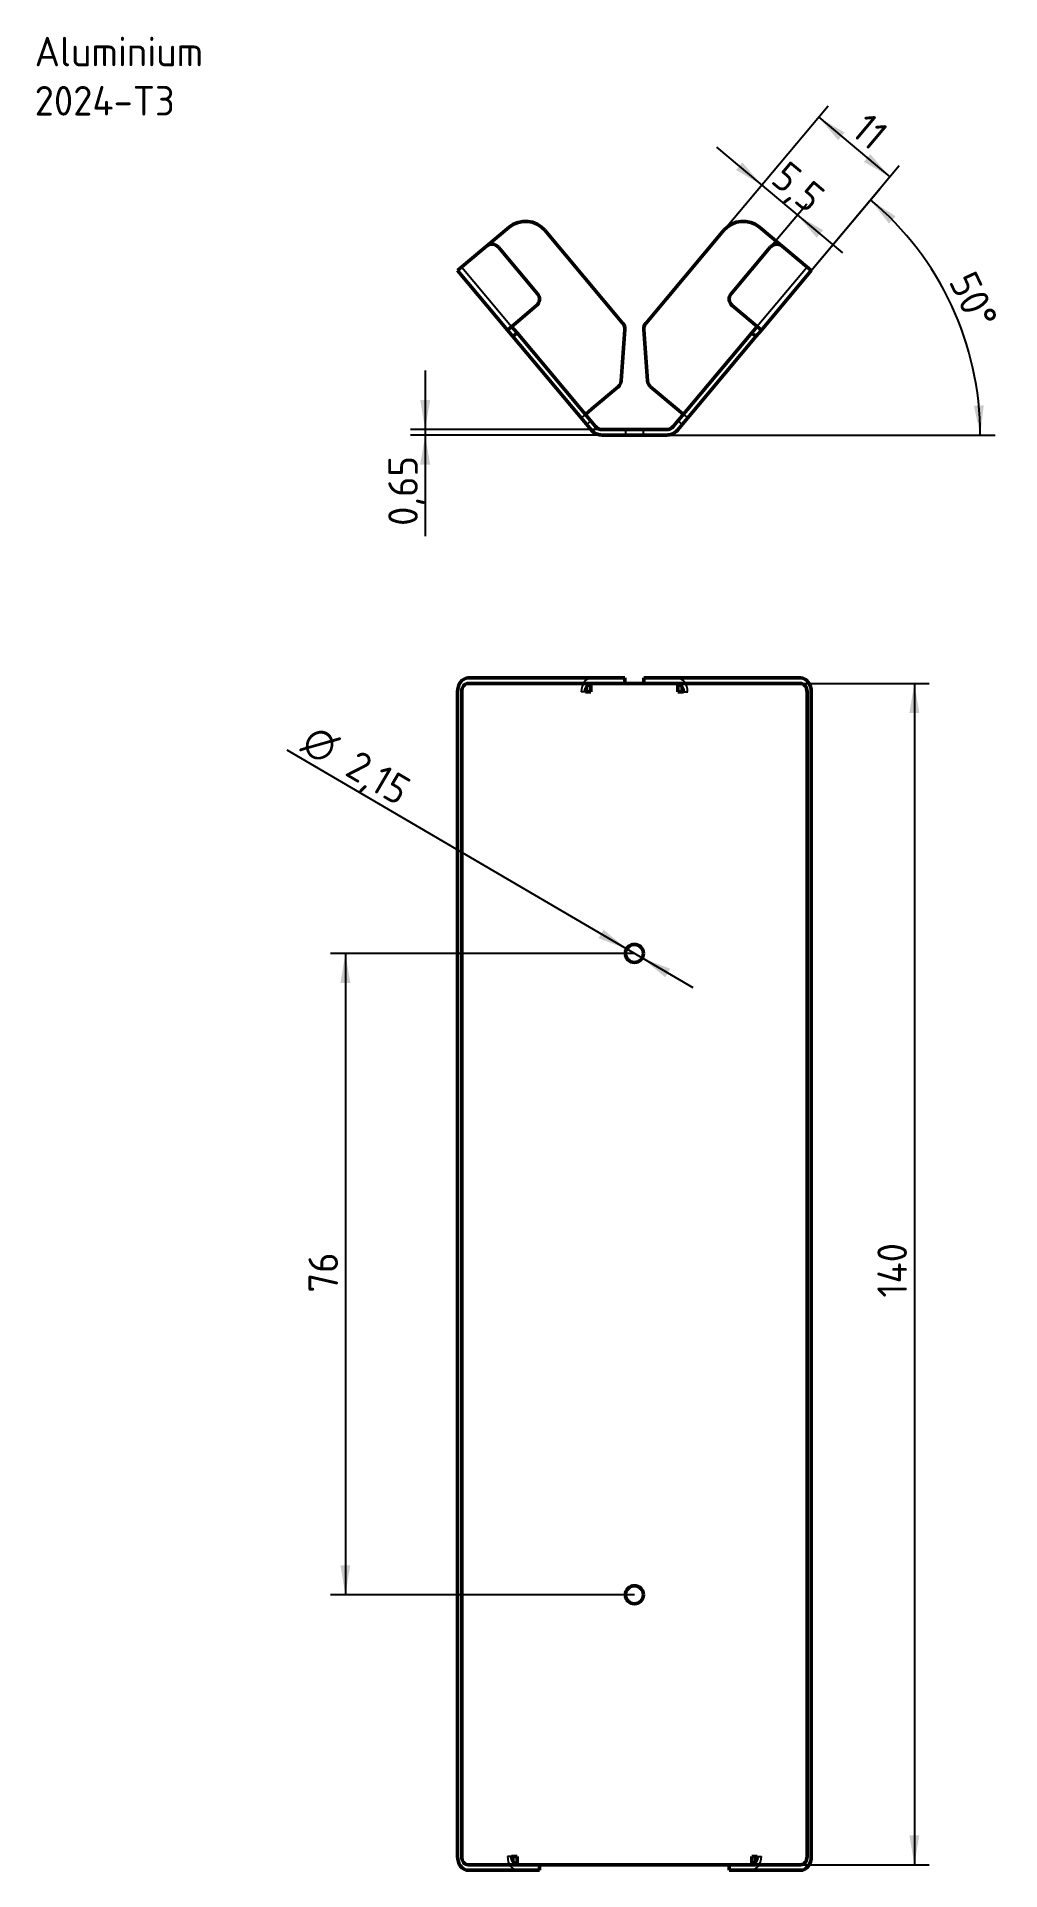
# Model space of a CAD drawing. Header units: millimetres. Extents: x 34 to 148, y 50 to 267.
import ezdxf
from ezdxf.enums import TextEntityAlignment as Align
from ezdxf.lldxf.tags import DXFTag

# ---------------------------------------------------------------- set-up
doc = ezdxf.new("R2010")
doc.units = ezdxf.units.MM
doc.layers.add('RESTRAINERRAIL', color=7, linetype='Continuous')
doc.layers.add('Standard', color=7, linetype='Continuous')
doc.styles.add('SEACAD_Solid_Edge_ISO', font='seiso.ttf')
doc.styles.add('SEACAD_Solid_Edge_ISO1_Symbols', font='semeci1.ttf')
tags = doc.linetypes.add('HIDDEN2', pattern=[4.7625, 3.175, -1.5875]).pattern_tags.tags
tags[6:7] = [DXFTag(74, 4), DXFTag(75, 0), DXFTag(340, '0'), DXFTag(46, 0.0), DXFTag(50, 0.0), DXFTag(44, 0.0), DXFTag(45, 0.0)]
tags[4:5] = [DXFTag(74, 4), DXFTag(75, 0), DXFTag(340, '0'), DXFTag(46, 0.0), DXFTag(50, 0.0), DXFTag(44, 0.0), DXFTag(45, 0.0)]
doc.dimstyles.new('ISO_(mm)', dxfattribs={"dimtxt": 3.5, "dimasz": 3.5, "dimexe": 1.75, "dimexo": 0, "dimgap": 0.875, "dimtad": 1, "dimtxsty": 'SEACAD_Solid_Edge_ISO', "dimblk1": '_SE_FILLED', "dimblk2": '_SE_FILLED', "dimsah": 1, "dimcen": 1.75, "dimadec": 0, "dimazin": 0, "dimtfac": 0.5, "dimtmove": 0, "dimatfit": 3, "dimfxl": 1, "dimtolj": 1, "dimarcsym": 0})

# ---------------------------------------------------------------- blocks, each defined once
blk = doc.blocks.new('SE')
at = {"layer": 'RESTRAINERRAIL', "color": 7, "linetype": 'Continuous', "lineweight": 50}
for p, q in [((87.18, 242.26), (89.86, 244.51)), ((94.09, 244.14), (103.34, 233.11)), ((115.31, 244.14), (106.05, 233.11)), ((122.21, 242.26), (119.53, 244.51)), ((84.99, 240.43), (87.18, 242.26)), ((88.59, 242.13), (93.22, 236.62)), ((120.8, 242.13), (116.18, 236.62)), ((124.4, 240.43), (122.21, 242.26)), ((84.99, 240.43), (83.73, 239.37)), ((83.73, 239.37), (89.64, 232.32)), ((125.66, 239.37), (119.75, 232.32)), ((125.66, 239.37), (124.4, 240.43)), ((93.09, 235.21), (90.91, 233.38)), ((116.3, 235.21), (118.48, 233.38)), ((90.91, 233.38), (89.64, 232.32)), ((90.14, 232.74), (90.79, 231.97)), ((118.48, 233.38), (119.75, 232.32)), ((119.25, 232.74), (118.61, 231.97)), ((89.64, 232.32), (90.29, 231.55)), ((90.79, 231.97), (90.29, 231.55)), ((99.6, 220.46), (90.29, 231.55)), ((100.1, 220.87), (90.79, 231.97)), ((103.57, 232.4), (103.13, 226.28)), ((105.82, 232.4), (106.26, 226.28)), ((118.61, 231.97), (109.3, 220.87)), ((119.1, 231.55), (109.79, 220.46)), ((118.61, 231.97), (119.1, 231.55)), ((119.75, 232.32), (119.1, 231.55)), ((102.77, 225.58), (99.65, 222.96)), ((106.62, 225.58), (109.74, 222.96)), ((99.65, 222.96), (98.88, 222.32)), ((109.74, 222.96), (110.51, 222.32)), ((100.86, 220.52), (108.53, 220.52)), ((100.86, 219.87), (108.53, 219.87))]:
    blk.add_line(p, q, dxfattribs=at)
at = {"layer": 'RESTRAINERRAIL', "color": 7, "linetype": 'HIDDEN2', "lineweight": 25}
for p, q in [((84.23, 239.78), (90.14, 232.74)), ((125.16, 239.78), (119.25, 232.74)), ((98.88, 222.32), (98.39, 221.9)), ((110.51, 222.32), (111.01, 221.9)), ((99.53, 221.55), (99.03, 221.13)), ((103.62, 220.52), (103.62, 219.87)), ((105.77, 219.87), (105.77, 220.52)), ((109.86, 221.55), (110.36, 221.13))]:
    blk.add_line(p, q, dxfattribs=at)
at = {"layer": 'RESTRAINERRAIL', "color": 7, "linetype": 'Continuous', "lineweight": 50}
for centre, radius, start, end in [((91.79, 242.21), 3, 40, 130), ((117.6, 242.21), 3, 50, 140), ((87.82, 241.49), 1, 40, 130), ((121.57, 241.49), 1, 50, 140), ((92.45, 235.98), 1, 310, 40), ((116.94, 235.98), 1, 140, 230), ((102.57, 232.47), 1, 355.8725, 40), ((106.82, 232.47), 1, 140, 184.1275), ((102.13, 226.35), 1, 310, 355.8725), ((107.26, 226.35), 1, 184.1275, 230), ((100.86, 221.52), 1.65, 220, 270), ((100.86, 221.52), 1, 220, 270), ((108.53, 221.52), 1, 270, 320), ((108.53, 221.52), 1.65, 270, 320)]:
    blk.add_arc(centre, radius, start, end, dxfattribs=at)
blk = doc.blocks.new('SE1')
at = {"layer": 'RESTRAINERRAIL', "color": 7, "linetype": 'Continuous', "lineweight": 50}
for p, q in [((83.73, 51.44), (83.73, 189.44)), ((84.23, 51.44), (84.23, 189.44)), ((84.99, 191.09), (89.86, 191.09)), ((84.99, 190.44), (89.86, 190.44)), ((89.86, 191.09), (94.09, 191.09)), ((89.86, 190.44), (94.09, 190.44)), ((94.09, 191.09), (103.34, 191.09)), ((94.09, 190.44), (103.34, 190.44)), ((98.88, 189.44), (99.53, 189.44)), ((99.03, 189.44), (99.03, 190.02)), ((99.53, 189.44), (99.53, 190.43)), ((103.34, 191.09), (103.57, 191.09)), ((103.34, 190.44), (103.57, 190.44)), ((103.57, 190.44), (103.57, 191.09)), ((105.82, 190.44), (103.57, 190.44)), ((106.05, 191.09), (105.82, 191.09)), ((105.82, 191.09), (105.82, 190.44)), ((106.05, 190.44), (105.82, 190.44)), ((115.31, 191.09), (106.05, 191.09)), ((115.31, 190.44), (106.05, 190.44)), ((109.86, 189.44), (109.86, 190.43)), ((110.51, 189.44), (109.86, 189.44)), ((110.36, 189.44), (110.36, 190.02)), ((119.53, 191.09), (115.31, 191.09)), ((119.53, 190.44), (115.31, 190.44)), ((124.4, 191.09), (119.53, 191.09)), ((124.4, 190.44), (119.53, 190.44)), ((125.16, 189.44), (125.16, 51.44)), ((125.66, 189.44), (125.66, 51.44)), ((84.99, 50.44), (87.18, 50.44)), ((87.18, 50.44), (88.59, 50.44)), ((88.59, 50.44), (93.22, 50.44)), ((90.14, 51.44), (90.79, 51.44)), ((90.29, 51.44), (90.29, 50.85)), ((90.79, 51.44), (90.79, 50.45)), ((93.45, 50.44), (93.22, 50.44)), ((100.1, 50.44), (93.45, 50.44)), ((93.45, 49.79), (93.45, 50.44)), ((100.1, 50.44), (100.86, 50.44)), ((100.86, 50.44), (108.53, 50.44)), ((108.53, 50.44), (109.3, 50.44)), ((115.94, 50.44), (109.3, 50.44)), ((115.94, 50.44), (116.18, 50.44)), ((115.94, 50.44), (115.94, 49.79)), ((120.8, 50.44), (116.18, 50.44)), ((118.61, 51.44), (118.61, 50.45)), ((119.25, 51.44), (118.61, 51.44)), ((119.1, 51.44), (119.1, 50.85)), ((122.21, 50.44), (120.8, 50.44)), ((124.4, 50.44), (122.21, 50.44)), ((84.99, 49.79), (87.18, 49.79)), ((87.18, 49.79), (88.59, 49.79)), ((88.59, 49.79), (93.22, 49.79)), ((93.45, 49.79), (93.22, 49.79)), ((115.94, 49.79), (116.18, 49.79)), ((120.8, 49.79), (116.18, 49.79)), ((122.21, 49.79), (120.8, 49.79)), ((124.4, 49.79), (122.21, 49.79))]:
    blk.add_line(p, q, dxfattribs=at)
at = {"layer": 'RESTRAINERRAIL', "color": 7, "linetype": 'HIDDEN2', "lineweight": 25}
for p, q in [((98.88, 189.44), (98.39, 189.44)), ((99.03, 190.02), (99.03, 190.44)), ((99.53, 190.43), (99.53, 190.44)), ((109.86, 190.43), (109.86, 190.44)), ((110.36, 190.02), (110.36, 190.44)), ((110.51, 189.44), (111.01, 189.44)), ((90.14, 51.44), (89.64, 51.44)), ((90.29, 50.85), (90.29, 50.44)), ((90.79, 50.45), (90.79, 50.44)), ((118.61, 50.45), (118.61, 50.44)), ((119.1, 50.85), (119.1, 50.44)), ((119.25, 51.44), (119.75, 51.44))]:
    blk.add_line(p, q, dxfattribs=at)
at = {"layer": 'RESTRAINERRAIL', "color": 7, "linetype": 'Continuous', "lineweight": 50}
for centre in [(104.7, 158.44), (104.7, 82.44)]:
    blk.add_circle(centre, 1.07, dxfattribs=at)
for centre, major_axis, start_param, end_param in [((84.99, 189.44), (0, -1.65), 3.141593, 4.712389), ((84.99, 189.44), (0, -1), 3.141593, 4.712389), ((99.65, 189.44), (0, 1), 0, 1.570796), ((109.74, 189.44), (0, 1), 4.712389, 6.283185), ((124.4, 189.44), (0, 1.65), 4.712389, 6.283185), ((124.4, 189.44), (0, 1), 4.712389, 6.283185), ((84.99, 51.44), (0, -1.65), 4.712389, 6.283185), ((84.99, 51.44), (0, -1), 4.712389, 6.283185), ((90.91, 51.44), (0, -1), 4.712389, 6.283185), ((118.48, 51.44), (0, -1), 0, 1.570796), ((124.4, 51.44), (0, 1), 3.141593, 4.712389), ((124.4, 51.44), (0, 1.65), 3.141593, 4.712389)]:
    blk.add_ellipse(centre, major_axis=major_axis, ratio=0.766044, start_param=start_param, end_param=end_param, dxfattribs=at)
at = {"layer": 'RESTRAINERRAIL', "color": 7, "linetype": 'HIDDEN2', "lineweight": 25}
for centre, major_axis, start_param, end_param in [((99.65, 189.44), (0, 1.65), 0, 1.570796), ((109.74, 189.44), (0, 1.65), 4.712389, 6.283185), ((90.91, 51.44), (0, -1.65), 4.712389, 6.283185), ((118.48, 51.44), (0, -1.65), 0, 1.570796)]:
    blk.add_ellipse(centre, major_axis=major_axis, ratio=0.766044, start_param=start_param, end_param=end_param, dxfattribs=at)
blk = doc.blocks.new('DMBLK71')
at = {"layer": 'Standard', "linetype": 'Continuous', "lineweight": 25}
for points in [[(135.66, 245.79), (132.69, 247.74), (134.86, 244.94)], [(144.94, 223.33), (145.69, 219.87), (146.1, 223.39)]]:
    blk.add_hatch(color=7, dxfattribs=at).paths.add_polyline_path(points)
at = {"layer": 'Standard', "color": 7, "linetype": 'Continuous', "lineweight": 25}
for p, q in [((119.1, 231.55), (133.81, 249.08)), ((108.53, 219.87), (147.44, 219.87))]:
    blk.add_line(p, q, dxfattribs=at)
blk.add_arc((109.3, 219.87), 36.39, 0, 50, dxfattribs=at)
at = {"layer": 'Standard', "color": 7, "linetype": 'Continuous', "lineweight": 25, "style": 'SEACAD_Solid_Edge_ISO'}
blk.add_text('50°', height=3.5, rotation=295, dxfattribs=at).set_placement((145.08, 239.58), align=Align.TOP_LEFT)
blk = doc.blocks.new('_SE_FILLED')
at = {"color": 0}
blk.add_line((0, 0), (-1, 0), dxfattribs=at)
blk.add_solid([(0, 0), (-1, -0.1665), (-1, 0.1665), (0, 0)], dxfattribs=at)
blk = doc.blocks.new('DMBLK72')
at = {"layer": 'Standard', "linetype": 'Continuous', "lineweight": 25}
for points in [[(138.46, 186.94), (137.88, 190.44), (137.29, 186.94)], [(138.46, 53.94), (137.29, 53.94), (137.88, 50.44)]]:
    blk.add_hatch(color=7, dxfattribs=at).paths.add_polyline_path(points)
at = {"layer": 'Standard', "color": 7, "linetype": 'Continuous', "lineweight": 25}
for p, q in [((115.31, 190.44), (139.63, 190.44)), ((137.88, 190.44), (137.88, 50.44)), ((120.8, 50.44), (139.63, 50.44))]:
    blk.add_line(p, q, dxfattribs=at)
at = {"layer": 'Standard', "color": 7, "linetype": 'Continuous', "lineweight": 25, "style": 'SEACAD_Solid_Edge_ISO'}
blk.add_text('140', height=3.5, rotation=90, dxfattribs=at).set_placement((133.5, 117.66), align=Align.TOP_LEFT)
blk = doc.blocks.new('DMBLK73')
at = {"layer": 'Standard', "linetype": 'Continuous', "lineweight": 25}
for points in [[(69.85, 154.94), (71.02, 154.94), (70.43, 158.44)], [(69.85, 85.94), (70.43, 82.44), (71.02, 85.94)]]:
    blk.add_hatch(color=7, dxfattribs=at).paths.add_polyline_path(points)
at = {"layer": 'Standard', "color": 7, "linetype": 'Continuous', "lineweight": 25}
for p, q in [((104.7, 158.44), (68.68, 158.44)), ((70.43, 158.44), (70.43, 82.44)), ((104.7, 82.44), (68.68, 82.44))]:
    blk.add_line(p, q, dxfattribs=at)
at = {"layer": 'Standard', "color": 7, "linetype": 'Continuous', "lineweight": 25, "style": 'SEACAD_Solid_Edge_ISO'}
blk.add_text('76', height=3.5, rotation=90, dxfattribs=at).set_placement((66.06, 118.25), align=Align.TOP_LEFT)
blk = doc.blocks.new('DMBLK74')
at = {"layer": 'Standard', "linetype": 'Continuous', "lineweight": 25}
for points in [[(100.45, 160.25), (103.77, 158.98), (101.04, 161.26)], [(108.35, 155.62), (108.94, 156.63), (105.62, 157.9)]]:
    blk.add_hatch(color=7, dxfattribs=at).paths.add_polyline_path(points)
at = {"layer": 'Standard', "color": 7, "linetype": 'Continuous', "lineweight": 25}
for p, q in [((103.77, 158.98), (63.53, 182.55)), ((111.66, 154.36), (103.77, 158.98))]:
    blk.add_line(p, q, dxfattribs=at)
for s, style, p in [('O', 'SEACAD_Solid_Edge_ISO1_Symbols', (66.8, 185.71)), ('2,15', 'SEACAD_Solid_Edge_ISO', (71.98, 182.68))]:
    blk.add_text(s, height=3.5, rotation=329.6378, dxfattribs=dict(at, style=style)).set_placement(p, align=Align.TOP_LEFT)
blk = doc.blocks.new('DMBLK75')
at = {"layer": 'Standard', "linetype": 'Continuous', "lineweight": 25}
for points in [[(129.6, 255.73), (126.54, 257.53), (128.85, 254.83)], [(132.66, 253.16), (131.91, 252.26), (134.97, 250.46)]]:
    blk.add_hatch(color=7, dxfattribs=at).paths.add_polyline_path(points)
at = {"layer": 'Standard', "color": 7, "linetype": 'Continuous', "lineweight": 25}
for p, q in [((115.31, 244.14), (127.67, 258.87)), ((126.54, 257.53), (134.97, 250.46)), ((119.1, 231.55), (136.09, 251.8))]:
    blk.add_line(p, q, dxfattribs=at)
at = {"layer": 'Standard', "color": 7, "linetype": 'Continuous', "lineweight": 25, "style": 'SEACAD_Solid_Edge_ISO'}
blk.add_text('11', height=3.5, rotation=320, dxfattribs=at).set_placement((132.47, 258.27), align=Align.TOP_LEFT)
blk = doc.blocks.new('DMBLK76')
at = {"layer": 'Standard', "linetype": 'Continuous', "lineweight": 25}
for points in [[(117.49, 252.18), (116.74, 251.29), (119.79, 249.49)], [(127.06, 244.15), (124.01, 245.95), (126.31, 243.25)]]:
    blk.add_hatch(color=7, dxfattribs=at).paths.add_polyline_path(points)
at = {"layer": 'Standard', "color": 7, "linetype": 'Continuous', "lineweight": 25}
for p, q in [((114.43, 253.99), (129.37, 241.45)), ((115.31, 244.14), (120.92, 250.83)), ((120.8, 242.13), (125.13, 247.29))]:
    blk.add_line(p, q, dxfattribs=at)
at = {"layer": 'Standard', "color": 7, "linetype": 'Continuous', "lineweight": 25, "style": 'SEACAD_Solid_Edge_ISO'}
blk.add_text('5,5', height=3.5, rotation=320, dxfattribs=at).set_placement((122.95, 252.55), align=Align.TOP_LEFT)
blk = doc.blocks.new('DMBLK77')
at = {"layer": 'Standard', "linetype": 'Continuous', "lineweight": 25}
for points in [[(79.31, 224.02), (79.89, 220.52), (80.48, 224.02)], [(79.31, 216.37), (80.48, 216.37), (79.89, 219.87)]]:
    blk.add_hatch(color=7, dxfattribs=at).paths.add_polyline_path(points)
at = {"layer": 'Standard', "color": 7, "linetype": 'Continuous', "lineweight": 25}
for p, q in [((79.89, 227.52), (79.89, 207.88)), ((100.86, 220.52), (78.14, 220.52)), ((100.86, 219.87), (78.14, 219.87))]:
    blk.add_line(p, q, dxfattribs=at)
at = {"layer": 'Standard', "color": 7, "linetype": 'Continuous', "lineweight": 25, "style": 'SEACAD_Solid_Edge_ISO'}
blk.add_text('0,65', height=3.5, rotation=90, dxfattribs=at).set_placement((75.52, 209.11), align=Align.TOP_LEFT)

msp = doc.modelspace()

# ---------------------------------------------------------------- block references
at = {"layer": 'Standard'}
for name in ['SE', 'SE1']:
    msp.add_blockref(name, (0, 0), dxfattribs=at)

# ---------------------------------------------------------------- texts
at = {"layer": 'Standard', "insert": (33.601, 267.07), "char_height": 3.5, "width": 34.73751, "attachment_point": 1}
msp.add_mtext('{\\fSolid Edge ISO|b0||i0||c0|p34;\\C7;\\H3.5;\\W1.;Aluminium 2024-T3}', dxfattribs=at)

# ---------------------------------------------------------------- dimensions: what is measured, and where the dimension line sits
at = {"layer": 'Standard', "color": 7, "linetype": 'Continuous', "lineweight": 25}
for base, p1, p2, angle, picture, middle, dimtype in [((134.97, 250.459), (106.053, 233.111), (119.105, 231.552), 320, 'DMBLK75', (130.756, 253.995), 160), ((124.007, 245.951), (106.053, 233.111), (116.177, 236.619), 320, 'DMBLK76', (121.901, 247.719), 160), ((79.894, 220.516), (100.862, 220.516), (100.862, 219.866), 270, 'DMBLK77', (79.894, 217.173), 161), ((137.877, 50.44), (115.306, 190.44), (116.177, 50.44), 90, 'DMBLK72', (137.877, 120.44), 160), ((70.434, 158.44), (104.696, 158.44), (104.696, 82.44), 270, 'DMBLK73', (70.434, 120.44), 161)]:
    dim = msp.add_linear_dim(base=base, p1=p1, p2=p2, angle=angle, text='\\A1;<>', dimstyle='ISO_(mm)', override={"dimtolj": 0}, dxfattribs=at)
    dim.commit()
    dim.dimension.update_dxf_attribs({"geometry": picture, "text_midpoint": middle, "dimtype": dimtype})
dim = msp.add_angular_dim_2l(base=(142.279, 235.245), line1=((109.299, 219.866), (100.862, 219.866)), line2=((109.299, 219.866), (119.105, 231.552)), text='\\A1;<>', dimstyle='ISO_(mm)', dxfattribs=at)
dim.commit()
dim.dimension.update_dxf_attribs({"geometry": 'DMBLK71', "text_midpoint": (142.279, 235.245), "dimtype": 162})
dim = msp.add_diameter_dim_2p(p1=(105.624, 157.896), p2=(103.768, 158.983), text='\\A1;<>', dimstyle='ISO_(mm)', override={"dimtmove": 1}, dxfattribs=at)
dim.commit()
dim.dimension.update_dxf_attribs({"geometry": 'DMBLK74', "text_midpoint": (76.175, 175.148), "dimtype": 163})

doc.saveas('drawing.dxf')
